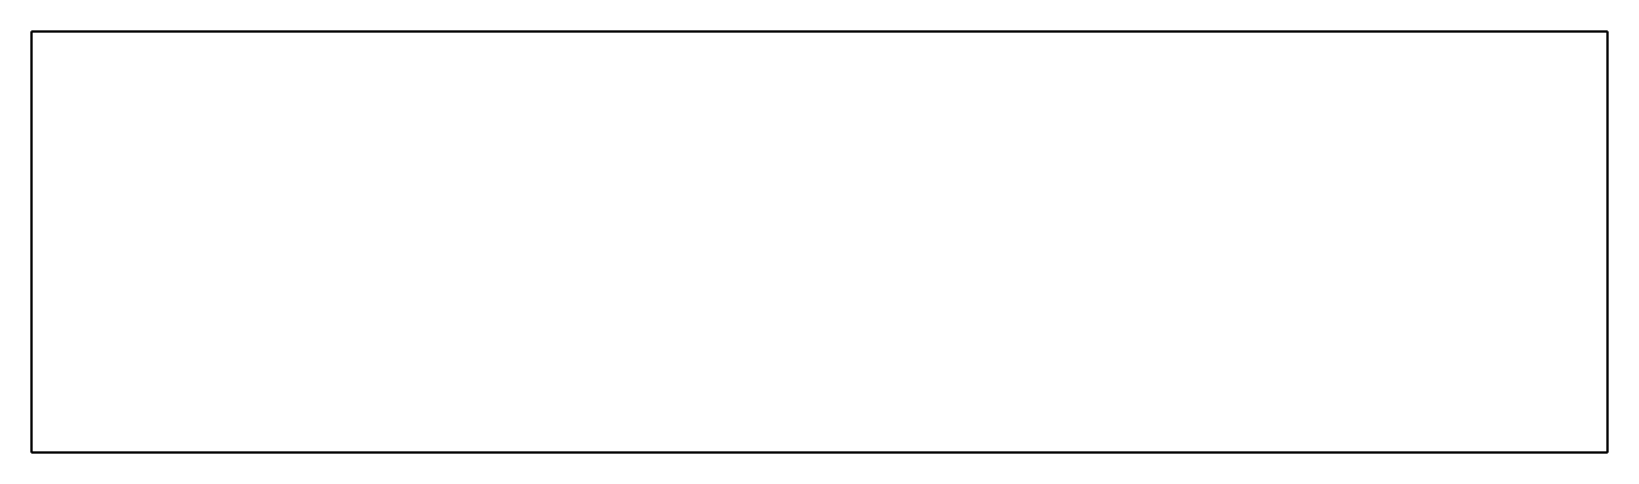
# Model space of a CAD drawing. Header units: millimetres. Extents: x 504091 to 2165846, y 135022 to 442887.
# Drawn here: x 844325 to 849865, y 233082 to 234563 of the extents above; entities that cross this region are included whole.
import ezdxf

# ---------------------------------------------------------------- set-up
doc = ezdxf.new("R2010")
doc.units = ezdxf.units.MM
doc.layers.add('Монолит тонкий', color=204, linetype='Continuous', lineweight=9)
doc.layers.add('Размеры КР', color=164, linetype='Continuous', lineweight=9)

msp = doc.modelspace()

# ---------------------------------------------------------------- linework, layer by layer
at = {"layer": 'Монолит тонкий', "lineweight": 40, "ltscale": 100}
for p, q in [((849864.6433, 234562.5497), (844324.6433, 234562.5497)), ((844324.6433, 233082.7068), (844324.6433, 234562.5497)), ((849864.6433, 234562.5497), (849864.6433, 233082.257)), ((844324.6433, 233082.7068), (849864.6433, 233082.257))]:
    msp.add_line(p, q, dxfattribs=at)
at = {"layer": 'Размеры КР', "lineweight": 20}
msp.add_lwpolyline([(844324.6433, 234562.5497), (849864.6433, 234562.5497), (849864.6433, 233082.257), (844324.6433, 233082.257)], close=True, dxfattribs=at)

doc.saveas('drawing.dxf')
